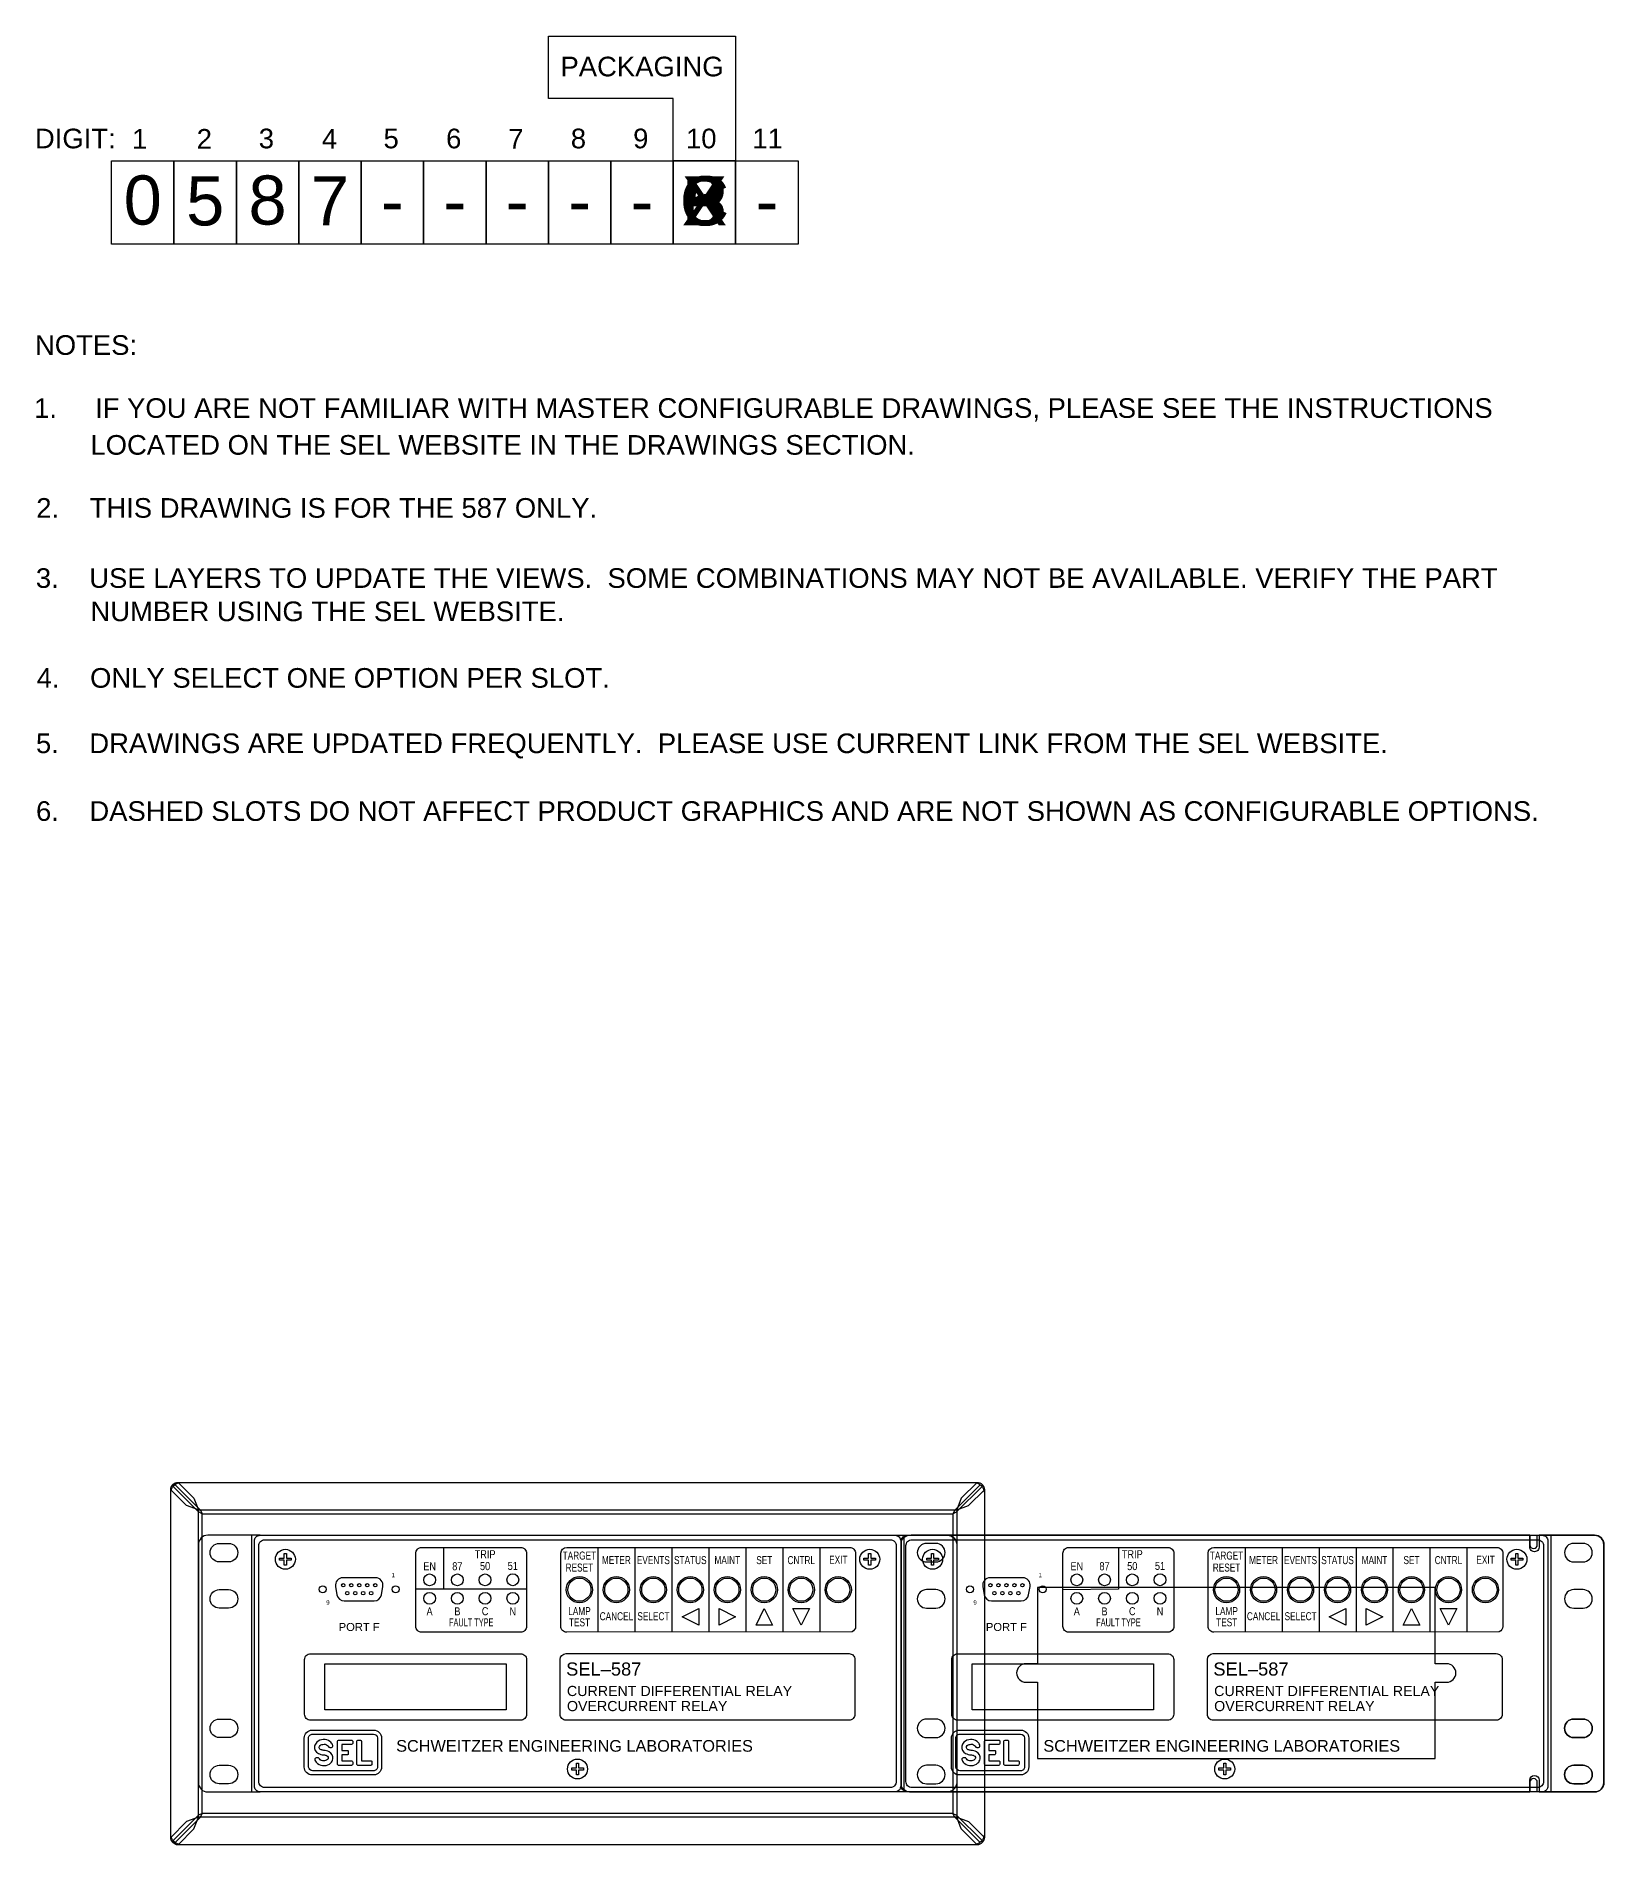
# Model space of a CAD drawing. Extents: x 1 to 47, y 1 to 35.
# Drawn here: x 0.99 to 22.18, y 10.55 to 35 of the extents above; entities that cross this region are included whole.
import ezdxf
from ezdxf.enums import TextEntityAlignment as Align

# ---------------------------------------------------------------- set-up
doc = ezdxf.new("R2010")
doc.units = 0
doc.header["$MEASUREMENT"] = 0
for name, color, linetype in [('1_0______PACKAGING_', 7, 'CONTINUOUS'), ('1_1__X___1__RACK_MOUNT', 7, 'CONTINUOUS'), ('1_2__P___2__RACK_MOUNT', 7, 'CONTINUOUS'), ('1_3__B___1__RACK_MOUNT_W_B', 7, 'CONTINUOUS'), ('1_4__C___1__RACK_MOUNT_W_C', 7, 'CONTINUOUS'), ('1_5__3___1__PANEL_MOUNT', 7, 'CONTINUOUS'), ('1_6__5___1__PROJECTION_PAN', 7, 'CONTINUOUS'), ('2_0______DWG_', 7, 'CONTINUOUS')]:
    doc.layers.add(name, color=color, linetype=linetype)
doc.styles.add('ARIAL', font='arial.ttf')
doc.styles.add('ARIAL_NARROW', font='ARIALN.TTF')

msp = doc.modelspace()

# ---------------------------------------------------------------- linework, layer by layer
at = {"layer": '1_0______PACKAGING_'}
msp.add_lwpolyline([(2.851, 32.187), (2.007, 32.187), (2.007, 33.313), (2.851, 33.313), (2.851, 32.187)], dxfattribs=at)
at = {"layer": '1_1__X___1__RACK_MOUNT'}
for points in [[(4.016, 14.735), (3.307, 14.735, 0.414214), (3.182, 14.61), (3.182, 11.39, 0.414214), (3.307, 11.265), (4.016, 11.265)], [(12.598, 14.735), (13.308, 14.735, -0.414214), (13.433, 14.61), (13.433, 11.39, -0.414214), (13.308, 11.265), (12.598, 11.265)]]:
    msp.add_lwpolyline(points, format="xyb", dxfattribs=at)
for points in [[(3.897, 14.735), (3.897, 11.265)], [(12.718, 14.735), (12.718, 11.265)]]:
    msp.add_lwpolyline(points, dxfattribs=at)
for points in [[(3.464, 14.625), (3.589, 14.625, -1), (3.589, 14.375), (3.464, 14.375, -1)], [(13.151, 14.625), (13.026, 14.625, 1), (13.026, 14.375), (13.151, 14.375, 1)], [(3.464, 14), (3.589, 14, -1), (3.589, 13.75), (3.464, 13.75, -1)], [(13.151, 14), (13.026, 14, 1), (13.026, 13.75), (13.151, 13.75, 1)], [(3.464, 12.25), (3.589, 12.25, -1), (3.589, 12), (3.464, 12, -1)], [(13.151, 12.25), (13.026, 12.25, 1), (13.026, 12), (13.151, 12, 1)], [(3.464, 11.625), (3.589, 11.625, -1), (3.589, 11.375), (3.464, 11.375, -1)], [(13.151, 11.625), (13.026, 11.625, 1), (13.026, 11.375), (13.151, 11.375, 1)]]:
    msp.add_lwpolyline(points, format="xyb", close=True, dxfattribs=at)
at = {"layer": '1_2__P___2__RACK_MOUNT'}
for points in [[(4.016, 14.735), (3.307, 14.735, 0.414214), (3.182, 14.61), (3.182, 11.39, 0.414214), (3.307, 11.265), (4.016, 11.265)], [(21.348, 14.735), (22.058, 14.735, -0.414214), (22.183, 14.61), (22.183, 11.39, -0.414214), (22.058, 11.265), (21.348, 11.265)]]:
    msp.add_lwpolyline(points, format="xyb", dxfattribs=at)
for points in [[(3.897, 14.735), (3.897, 11.265)], [(21.467, 14.735), (21.467, 11.265)], [(15.62, 14.571), (15.62, 14.007), (14.87, 13.997)], [(17.332, 14.571), (17.332, 13.423)], [(17.332, 14.571), (17.332, 13.423)], [(17.832, 14.571), (17.832, 13.423)], [(17.832, 14.571), (17.832, 13.423)], [(18.332, 14.571), (18.332, 13.423)], [(18.332, 14.571), (18.332, 13.423)], [(18.832, 14.571), (18.832, 13.423)], [(18.832, 14.571), (18.832, 13.423)], [(19.332, 14.571), (19.332, 13.423)], [(19.332, 14.571), (19.332, 13.423)], [(19.832, 14.571), (19.832, 13.423)], [(19.832, 14.571), (19.832, 13.423)], [(20.332, 14.571), (20.332, 13.423)], [(20.332, 14.571), (20.332, 13.423)]]:
    msp.add_lwpolyline(points, dxfattribs=at)
for points in [[(12.766, 14.735), (21.348, 14.735, -0.414214), (21.427, 14.656), (21.427, 11.344, -0.414214), (21.348, 11.265), (12.766, 11.265, -0.414214), (12.687, 11.344), (12.687, 14.656, -0.414214)], [(12.827, 14.675), (21.287, 14.675, -0.414214), (21.367, 14.595), (21.367, 11.405, -0.414214), (21.287, 11.325), (12.827, 11.325, -0.414214), (12.747, 11.405), (12.747, 14.595, -0.414214)], [(3.464, 14.625), (3.589, 14.625, -1), (3.589, 14.375), (3.464, 14.375, -1)], [(14.949, 14.571), (16.289, 14.571, -0.414214), (16.369, 14.491), (16.369, 13.503, -0.414214), (16.289, 13.423), (14.949, 13.423, -0.414214), (14.869, 13.503), (14.869, 14.491, -0.414214)], [(16.912, 14.571), (20.737, 14.571, -0.414214), (20.817, 14.491), (20.817, 13.503, -0.301328), (20.768, 13.429), (16.912, 13.423, -0.41517), (16.832, 13.503), (16.832, 14.491, -0.414212)], [(21.901, 14.625), (21.776, 14.625, 1), (21.776, 14.375), (21.901, 14.375, 1)], [(3.464, 14), (3.589, 14, -1), (3.589, 13.75), (3.464, 13.75, -1)], [(13.884, 14.16), (13.884, 14.16, 0.466307), (13.786, 14.042), (13.805, 13.931, 0.36397), (13.904, 13.849), (14.307, 13.849), (14.307, 13.849, 0.36397), (14.406, 13.931), (14.425, 14.042, 0.466307), (14.327, 14.16)], [(21.901, 14), (21.776, 14, 1), (21.776, 13.75), (21.901, 13.75, 1)], [(13.447, 13.134), (16.287, 13.134, -0.414214), (16.367, 13.054), (16.367, 12.315, -0.414214), (16.287, 12.235), (13.447, 12.235, -0.414214), (13.367, 12.315), (13.367, 13.054, -0.414214)], [(16.902, 13.135), (20.728, 13.135, -0.414214), (20.808, 13.055), (20.808, 12.315, -0.414214), (20.728, 12.235), (16.902, 12.235, -0.414215), (16.822, 12.315), (16.822, 13.055, -0.414212)], [(3.464, 12.25), (3.589, 12.25, -1), (3.589, 12), (3.464, 12, -1)], [(21.901, 12.25), (21.776, 12.25, 1), (21.776, 12), (21.901, 12, 1)], [(13.468, 12.101), (14.302, 12.101, -0.41811), (14.407, 11.995), (14.407, 11.603, -0.404471), (14.302, 11.494), (13.468, 11.494, -0.41811), (13.363, 11.601), (13.363, 11.993, -0.404471)], [(13.476, 12.046), (14.297, 12.046, -0.378768), (14.352, 11.997), (14.352, 11.602, -0.441125), (14.297, 11.552), (13.476, 11.552, -0.378768), (13.421, 11.601), (13.421, 11.995, -0.441125)], [(13.62, 11.972, 0.192116), (13.531, 11.937, 0.12608), (13.503, 11.883, 0.336344), (13.553, 11.786, 0.087668), (13.625, 11.766, -0.022201), (13.646, 11.763, -0.039737), (13.662, 11.758, -0.23043), (13.687, 11.733, -0.182747), (13.685, 11.712, -0.221111), (13.637, 11.686, -0.058363), (13.607, 11.685, -0.13415), (13.576, 11.701, 0.006668), (13.559, 11.722, 0.085557), (13.555, 11.724, 0.231613), (13.513, 11.721, 0.170757), (13.505, 11.711, 0.118457), (13.507, 11.694, 0.153081), (13.543, 11.648, 0.186266), (13.632, 11.622, 0.192116), (13.721, 11.657, 0.12608), (13.749, 11.711, 0.336344), (13.699, 11.807, 0.087668), (13.627, 11.827, -0.022201), (13.606, 11.831, -0.039737), (13.59, 11.835, -0.23043), (13.564, 11.861, -0.182747), (13.567, 11.881, -0.221111), (13.615, 11.908, -0.058363), (13.645, 11.909, -0.13415), (13.676, 11.893, 0.006668), (13.693, 11.872, 0.085557), (13.697, 11.869, 0.231613), (13.739, 11.872, 0.170757), (13.747, 11.883, 0.118457), (13.745, 11.9, 0.153081), (13.709, 11.946, 0.186266)], [(13.827, 11.967), (14.001, 11.967, -0.424366), (14.017, 11.951), (14.017, 11.922, -0.404134), (14.001, 11.906), (13.87, 11.906), (13.87, 11.826), (13.947, 11.826, -0.477137), (13.958, 11.812), (13.958, 11.779, -0.353971), (13.947, 11.765), (13.87, 11.765), (13.87, 11.685), (14.001, 11.685, -0.424366), (14.017, 11.669), (14.017, 11.641, -0.404134), (14.001, 11.624), (13.827, 11.624, -0.432614), (13.811, 11.642), (13.811, 11.95, -0.396049)], [(14.088, 11.967), (14.118, 11.967, -0.432614), (14.135, 11.95), (14.135, 11.685), (14.263, 11.685, -0.424366), (14.278, 11.669), (14.278, 11.641, -0.404134), (14.263, 11.624), (14.088, 11.624, -0.432614), (14.072, 11.642), (14.072, 11.95, -0.396049)], [(3.464, 11.625), (3.589, 11.625, -1), (3.589, 11.375), (3.464, 11.375, -1)], [(21.901, 11.625), (21.776, 11.625, 1), (21.776, 11.375), (21.901, 11.375, 1)]]:
    msp.add_lwpolyline(points, format="xyb", close=True, dxfattribs=at)
for points in [[(13.187, 14.424), (13.187, 14.396), (13.121, 14.396), (13.121, 14.33), (13.093, 14.33), (13.093, 14.396), (13.028, 14.396), (13.028, 14.424), (13.093, 14.424), (13.093, 14.489), (13.121, 14.489), (13.121, 14.424)], [(21.087, 14.424), (21.087, 14.396), (21.021, 14.396), (21.021, 14.33), (20.993, 14.33), (20.993, 14.396), (20.928, 14.396), (20.928, 14.424), (20.993, 14.424), (20.993, 14.489), (21.021, 14.489), (21.021, 14.424)], [(18.695, 13.746), (18.695, 13.521), (18.47, 13.633)], [(18.97, 13.746), (19.195, 13.633), (18.97, 13.521)], [(19.47, 13.521), (19.582, 13.746), (19.695, 13.521)], [(19.97, 13.746), (20.195, 13.746), (20.082, 13.521)], [(13.642, 12.995), (16.092, 12.995), (16.092, 12.375), (13.642, 12.375)], [(17.137, 11.589), (17.137, 11.561), (17.071, 11.561), (17.071, 11.495), (17.043, 11.495), (17.043, 11.561), (16.978, 11.561), (16.978, 11.589), (17.043, 11.589), (17.043, 11.654), (17.071, 11.654), (17.071, 11.589)]]:
    msp.add_lwpolyline(points, close=True, dxfattribs=at)
for centre, radius in [((13.107, 14.41), 0.135), ((21.007, 14.41), 0.135), ((15.057, 14.132), 0.08), ((15.432, 14.132), 0.08), ((15.807, 14.132), 0.08), ((16.182, 14.133), 0.08), ((13.613, 14.004), 0.047), ((13.89, 14.06), 0.0225), ((13.943, 13.952), 0.0225), ((13.998, 14.06), 0.0225), ((14.051, 13.952), 0.0225), ((14.106, 14.06), 0.0225), ((14.159, 13.952), 0.0225), ((14.214, 14.06), 0.0225), ((14.267, 13.952), 0.0225), ((14.322, 14.06), 0.0225), ((14.597, 14.004), 0.047), ((15.057, 13.882), 0.08), ((15.432, 13.882), 0.08), ((15.807, 13.882), 0.08), ((16.182, 13.883), 0.08), ((17.082, 13.999), 0.177), ((17.082, 13.999), 0.157), ((17.582, 13.999), 0.177), ((17.582, 13.999), 0.157), ((18.082, 13.999), 0.177), ((18.082, 13.999), 0.157), ((18.582, 13.999), 0.177), ((18.582, 13.999), 0.157), ((19.082, 13.999), 0.177), ((19.082, 13.999), 0.157), ((19.582, 13.999), 0.177), ((19.582, 13.999), 0.157), ((20.082, 13.999), 0.177), ((20.082, 13.999), 0.157), ((20.582, 13.999), 0.177), ((20.582, 13.999), 0.157), ((17.057, 11.575), 0.135)]:
    msp.add_circle(centre, radius, dxfattribs=at)
at = {"layer": '1_3__B___1__RACK_MOUNT_W_B'}
for points in [[(4.016, 14.735), (3.307, 14.735, 0.414214), (3.182, 14.61), (3.182, 11.39, 0.414214), (3.307, 11.265), (4.016, 11.265)], [(12.676, 14.67, -0.265914), (12.788, 14.735), (21.183, 14.735), (21.183, 14.605, 1), (21.283, 14.605), (21.283, 14.735), (22.058, 14.735, -0.414214), (22.183, 14.61), (22.183, 11.39, -0.414214), (22.058, 11.265), (21.283, 11.265), (21.283, 11.395, 1), (21.183, 11.395), (21.183, 11.265), (12.789, 11.265, -0.26691), (12.676, 11.33)]]:
    msp.add_lwpolyline(points, format="xyb", dxfattribs=at)
msp.add_lwpolyline([(3.897, 14.735), (3.897, 11.265)], dxfattribs=at)
for points in [[(3.464, 14.625), (3.589, 14.625, -1), (3.589, 14.375), (3.464, 14.375, -1)], [(21.901, 14.625), (21.776, 14.625, 1), (21.776, 14.375), (21.901, 14.375, 1)], [(3.464, 14), (3.589, 14, -1), (3.589, 13.75), (3.464, 13.75, -1)], [(21.901, 14), (21.776, 14, 1), (21.776, 13.75), (21.901, 13.75, 1)], [(3.464, 12.25), (3.589, 12.25, -1), (3.589, 12), (3.464, 12, -1)], [(21.901, 12.25), (21.776, 12.25, 1), (21.776, 12), (21.901, 12, 1)], [(3.464, 11.625), (3.589, 11.625, -1), (3.589, 11.375), (3.464, 11.375, -1)], [(21.901, 11.625), (21.776, 11.625, 1), (21.776, 11.375), (21.901, 11.375, 1)]]:
    msp.add_lwpolyline(points, format="xyb", close=True, dxfattribs=at)
at = {"layer": '1_4__C___1__RACK_MOUNT_W_C'}
for points in [[(4.016, 14.735), (3.307, 14.735, 0.414214), (3.182, 14.61), (3.182, 11.39, 0.414214), (3.307, 11.265), (4.016, 11.265)], [(12.677, 11.348, 0.274587), (12.818, 11.265), (21.182, 11.265), (21.182, 11.426, -1), (21.307, 11.426), (21.307, 11.265), (22.057, 11.265, 0.414214), (22.182, 11.39), (22.182, 14.61, 0.414214), (22.057, 14.735), (21.307, 14.735), (21.307, 14.574, -1.008033), (21.182, 14.575), (21.182, 14.735), (12.818, 14.735, 0.274587), (12.677, 14.652)]]:
    msp.add_lwpolyline(points, format="xyb", dxfattribs=at)
msp.add_lwpolyline([(3.897, 14.735), (3.897, 11.265)], dxfattribs=at)
for points in [[(3.464, 14.625), (3.589, 14.625, -1), (3.589, 14.375), (3.464, 14.375, -1)], [(21.776, 14.625, 1), (21.776, 14.375), (21.901, 14.375, 1), (21.901, 14.625)], [(3.464, 14), (3.589, 14, -1), (3.589, 13.75), (3.464, 13.75, -1)], [(19.901, 12.748), (20.057, 12.748, 1), (20.057, 12.998), (19.901, 12.998), (19.901, 14.03), (14.525, 14.03), (14.525, 12.998), (14.369, 12.998, 1), (14.369, 12.748), (14.525, 12.748), (14.525, 11.716), (19.901, 11.716)], [(21.776, 14, 1), (21.776, 13.75), (21.901, 13.75, 1), (21.901, 14)], [(3.464, 12.25), (3.589, 12.25, -1), (3.589, 12), (3.464, 12, -1)], [(21.776, 12, -1), (21.776, 12.25), (21.901, 12.25, -1), (21.901, 12)], [(3.464, 11.625), (3.589, 11.625, -1), (3.589, 11.375), (3.464, 11.375, -1)], [(21.776, 11.375, -1), (21.776, 11.625), (21.901, 11.625, -1), (21.901, 11.375)]]:
    msp.add_lwpolyline(points, format="xyb", close=True, dxfattribs=at)
at = {"layer": '1_5__3___1__PANEL_MOUNT'}
msp.add_lwpolyline([(2.957, 15.45), (13.657, 15.45, -0.414214), (13.807, 15.3), (13.807, 10.7, -0.414214), (13.657, 10.55), (2.957, 10.55, -0.414279), (2.807, 10.7), (2.807, 15.3, -0.414084)], format="xyb", close=True, dxfattribs=at)
for points in [[(2.865, 15.418), (3.208, 15.075), (3.233, 15.025), (3.183, 15.05), (2.839, 15.392)], [(13.75, 15.418), (13.407, 15.075), (13.382, 15.025), (13.432, 15.05), (13.776, 15.392)], [(2.865, 10.582), (3.208, 10.925), (3.233, 10.975), (3.183, 10.95), (2.839, 10.608)], [(13.75, 10.582), (13.407, 10.925), (13.382, 10.975), (13.432, 10.95), (13.776, 10.608)]]:
    msp.add_lwpolyline(points, dxfattribs=at)
msp.add_lwpolyline([(3.233, 15.025), (13.382, 15.025), (13.382, 10.975), (3.233, 10.975)], close=True, dxfattribs=at)
at = {"layer": '1_6__5___1__PROJECTION_PAN'}
msp.add_lwpolyline([(2.907, 15.45), (13.708, 15.45, -0.41449), (13.807, 15.35), (13.807, 10.65, -0.41449), (13.708, 10.55), (2.907, 10.55, -0.414214), (2.807, 10.65), (2.807, 15.35, -0.414214)], format="xyb", close=True, dxfattribs=at)
for points in [[(2.907, 15.45), (3.121, 15.236), (3.181, 15.077), (3.021, 15.136), (2.807, 15.35)], [(13.708, 15.45), (13.494, 15.236), (13.434, 15.077), (13.594, 15.136), (13.807, 15.35)], [(2.907, 10.55), (3.121, 10.764), (3.181, 10.923), (3.021, 10.864), (2.807, 10.65)], [(13.708, 10.55), (13.494, 10.764), (13.434, 10.923), (13.594, 10.864), (13.807, 10.65)]]:
    msp.add_lwpolyline(points, dxfattribs=at)
msp.add_lwpolyline([(3.181, 15.077), (13.434, 15.077), (13.434, 10.923), (3.181, 10.923)], close=True, dxfattribs=at)
at = {"layer": '2_0______DWG_'}
for points in [[(9.601, 34.156), (7.913, 34.156), (7.913, 35), (10.445, 35), (10.445, 33.313), (9.601, 33.313), (9.601, 34.156)], [(2.851, 32.187), (2.007, 32.187), (2.007, 33.313), (2.851, 33.313), (2.851, 32.187)], [(3.695, 32.187), (2.851, 32.187), (2.851, 33.313), (3.695, 33.313), (3.695, 32.187)], [(4.538, 32.187), (3.695, 32.187), (3.695, 33.313), (4.538, 33.313), (4.538, 32.187)], [(5.382, 32.187), (4.538, 32.187), (4.538, 33.313), (5.382, 33.313), (5.382, 32.187)], [(6.226, 32.187), (5.382, 32.187), (5.382, 33.313), (6.226, 33.313), (6.226, 32.187)], [(7.07, 32.187), (6.226, 32.187), (6.226, 33.313), (7.07, 33.313), (7.07, 32.187)], [(7.913, 32.187), (7.07, 32.187), (7.07, 33.313), (7.913, 33.313), (7.913, 32.187)], [(8.757, 32.188), (7.913, 32.188), (7.913, 33.313), (8.757, 33.313), (8.757, 32.188)], [(9.601, 32.187), (8.757, 32.187), (8.757, 33.313), (9.601, 33.313), (9.601, 32.187)], [(10.445, 32.187), (9.601, 32.187), (9.601, 33.313), (10.445, 33.313), (10.445, 32.187)], [(11.288, 32.187), (10.445, 32.187), (10.445, 33.313), (11.288, 33.313), (11.288, 32.187)], [(6.495, 14.571), (6.495, 14.007)], [(8.582, 14.571), (8.582, 13.423)], [(8.582, 14.571), (8.582, 13.423)], [(9.082, 14.571), (9.082, 13.423)], [(9.082, 14.571), (9.082, 13.423)], [(9.582, 14.571), (9.582, 13.423)], [(9.582, 14.571), (9.582, 13.423)], [(10.082, 14.571), (10.082, 13.423)], [(10.082, 14.571), (10.082, 13.423)], [(10.582, 14.571), (10.582, 13.423)], [(10.582, 14.571), (10.582, 13.423)], [(11.082, 14.571), (11.082, 13.423)], [(11.082, 14.571), (11.082, 13.423)], [(11.582, 14.571), (11.582, 13.423)], [(11.582, 14.571), (11.582, 13.423)], [(7.619, 14.007), (6.119, 14.007)]]:
    msp.add_lwpolyline(points, dxfattribs=at)
for points in [[(4.016, 14.735), (12.598, 14.735, -0.414214), (12.677, 14.656), (12.677, 11.344, -0.414214), (12.598, 11.265), (4.016, 11.265, -0.414214), (3.938, 11.344), (3.938, 14.656, -0.414214)], [(4.077, 14.675), (12.537, 14.675, -0.414214), (12.617, 14.595), (12.617, 11.405, -0.414214), (12.537, 11.325), (4.077, 11.325, -0.414214), (3.997, 11.405), (3.997, 14.595, -0.414214)], [(6.199, 14.571), (7.539, 14.571, -0.414214), (7.619, 14.491), (7.619, 13.503, -0.414214), (7.539, 13.423), (6.199, 13.423, -0.414214), (6.119, 13.503), (6.119, 14.491, -0.414214)], [(8.162, 14.571), (11.987, 14.571, -0.414214), (12.067, 14.491), (12.067, 13.503, -0.301328), (12.018, 13.429), (8.162, 13.423, -0.41517), (8.082, 13.503), (8.082, 14.491, -0.414212)], [(5.134, 14.16), (5.134, 14.16, 0.466307), (5.036, 14.042), (5.055, 13.931, 0.36397), (5.154, 13.849), (5.557, 13.849), (5.557, 13.849, 0.36397), (5.656, 13.931), (5.675, 14.042, 0.466307), (5.577, 14.16)], [(4.697, 13.134), (7.537, 13.134, -0.414214), (7.617, 13.054), (7.617, 12.315, -0.414214), (7.537, 12.235), (4.697, 12.235, -0.414214), (4.617, 12.315), (4.617, 13.054, -0.414214)], [(8.152, 13.135), (11.978, 13.135, -0.414214), (12.058, 13.055), (12.058, 12.315, -0.414214), (11.978, 12.235), (8.152, 12.235, -0.414215), (8.072, 12.315), (8.072, 13.055, -0.414212)], [(4.718, 12.101), (5.552, 12.101, -0.41811), (5.657, 11.995), (5.657, 11.603, -0.404471), (5.552, 11.494), (4.718, 11.494, -0.41811), (4.613, 11.601), (4.613, 11.993, -0.404471)], [(4.726, 12.046), (5.547, 12.046, -0.378768), (5.602, 11.997), (5.602, 11.602, -0.441125), (5.547, 11.552), (4.726, 11.552, -0.378768), (4.671, 11.601), (4.671, 11.995, -0.441125)], [(4.87, 11.972, 0.192116), (4.781, 11.937, 0.12608), (4.753, 11.883, 0.336344), (4.803, 11.786, 0.087668), (4.875, 11.766, -0.022201), (4.896, 11.763, -0.039737), (4.912, 11.758, -0.23043), (4.937, 11.733, -0.182747), (4.935, 11.712, -0.221111), (4.887, 11.686, -0.058363), (4.857, 11.685, -0.13415), (4.826, 11.701, 0.006668), (4.809, 11.722, 0.085557), (4.805, 11.724, 0.231613), (4.763, 11.721, 0.170757), (4.755, 11.711, 0.118457), (4.757, 11.694, 0.153081), (4.793, 11.648, 0.186266), (4.882, 11.622, 0.192116), (4.971, 11.657, 0.12608), (4.999, 11.711, 0.336344), (4.949, 11.807, 0.087668), (4.877, 11.827, -0.022201), (4.856, 11.831, -0.039737), (4.84, 11.835, -0.23043), (4.814, 11.861, -0.182747), (4.817, 11.881, -0.221111), (4.865, 11.908, -0.058363), (4.895, 11.909, -0.13415), (4.926, 11.893, 0.006668), (4.943, 11.872, 0.085557), (4.947, 11.869, 0.231613), (4.989, 11.872, 0.170757), (4.997, 11.883, 0.118457), (4.995, 11.9, 0.153081), (4.959, 11.946, 0.186266)], [(5.077, 11.967), (5.251, 11.967, -0.424366), (5.267, 11.951), (5.267, 11.922, -0.404134), (5.251, 11.906), (5.12, 11.906), (5.12, 11.826), (5.197, 11.826, -0.477137), (5.208, 11.812), (5.208, 11.779, -0.353971), (5.197, 11.765), (5.12, 11.765), (5.12, 11.685), (5.251, 11.685, -0.424366), (5.267, 11.669), (5.267, 11.641, -0.404134), (5.251, 11.624), (5.077, 11.624, -0.432614), (5.061, 11.642), (5.061, 11.95, -0.396049)], [(5.338, 11.967), (5.368, 11.967, -0.432614), (5.385, 11.95), (5.385, 11.685), (5.513, 11.685, -0.424366), (5.528, 11.669), (5.528, 11.641, -0.404134), (5.513, 11.624), (5.338, 11.624, -0.432614), (5.322, 11.642), (5.322, 11.95, -0.396049)]]:
    msp.add_lwpolyline(points, format="xyb", close=True, dxfattribs=at)
for points in [[(4.437, 14.424), (4.437, 14.396), (4.371, 14.396), (4.371, 14.33), (4.343, 14.33), (4.343, 14.396), (4.278, 14.396), (4.278, 14.424), (4.343, 14.424), (4.343, 14.489), (4.371, 14.489), (4.371, 14.424)], [(12.337, 14.424), (12.337, 14.396), (12.271, 14.396), (12.271, 14.33), (12.243, 14.33), (12.243, 14.396), (12.178, 14.396), (12.178, 14.424), (12.243, 14.424), (12.243, 14.489), (12.271, 14.489), (12.271, 14.424)], [(9.945, 13.746), (9.945, 13.521), (9.72, 13.633)], [(10.22, 13.746), (10.445, 13.633), (10.22, 13.521)], [(10.72, 13.521), (10.832, 13.746), (10.945, 13.521)], [(11.22, 13.746), (11.445, 13.746), (11.332, 13.521)], [(4.892, 12.995), (7.342, 12.995), (7.342, 12.375), (4.892, 12.375)], [(8.387, 11.589), (8.387, 11.561), (8.321, 11.561), (8.321, 11.495), (8.293, 11.495), (8.293, 11.561), (8.228, 11.561), (8.228, 11.589), (8.293, 11.589), (8.293, 11.654), (8.321, 11.654), (8.321, 11.589)]]:
    msp.add_lwpolyline(points, close=True, dxfattribs=at)
for centre, radius in [((4.357, 14.41), 0.135), ((12.258, 14.41), 0.135), ((6.307, 14.132), 0.08), ((6.682, 14.132), 0.08), ((7.057, 14.132), 0.08), ((7.432, 14.133), 0.08), ((4.863, 14.004), 0.047), ((5.14, 14.06), 0.0225), ((5.193, 13.952), 0.0225), ((5.248, 14.06), 0.0225), ((5.301, 13.952), 0.0225), ((5.356, 14.06), 0.0225), ((5.409, 13.952), 0.0225), ((5.464, 14.06), 0.0225), ((5.517, 13.952), 0.0225), ((5.572, 14.06), 0.0225), ((5.847, 14.004), 0.047), ((6.307, 13.882), 0.08), ((6.682, 13.882), 0.08), ((7.057, 13.882), 0.08), ((7.432, 13.883), 0.08), ((8.332, 13.999), 0.177), ((8.332, 13.999), 0.157), ((8.832, 13.999), 0.177), ((8.832, 13.999), 0.157), ((9.332, 13.999), 0.177), ((9.332, 13.999), 0.157), ((9.832, 13.999), 0.177), ((9.832, 13.999), 0.157), ((10.332, 13.999), 0.177), ((10.332, 13.999), 0.157), ((10.832, 13.999), 0.177), ((10.832, 13.999), 0.157), ((11.332, 13.999), 0.177), ((11.332, 13.999), 0.157), ((11.832, 13.999), 0.177), ((11.832, 13.999), 0.157), ((8.307, 11.575), 0.135)]:
    msp.add_circle(centre, radius, dxfattribs=at)

# ---------------------------------------------------------------- texts
at = {"layer": '1_1__X___1__RACK_MOUNT', "style": 'ARIAL'}
msp.add_text('X', height=0.664, dxfattribs=at).set_placement((10.023, 32.442), align=Align.CENTER)
at = {"layer": '1_2__P___2__RACK_MOUNT'}
for s, height, style, p in [('P', 0.664, 'ARIAL', (10.023, 32.442)), ('TRIP', 0.1082, 'ARIAL_NARROW', (15.807, 14.425)), ('EN', 0.1082, 'ARIAL_NARROW', (15.057, 14.262)), ('87', 0.1082, 'ARIAL_NARROW', (15.432, 14.262)), ('50', 0.1082, 'ARIAL_NARROW', (15.807, 14.264)), ('51', 0.1082, 'ARIAL_NARROW', (16.182, 14.267)), ('A', 0.108, 'ARIAL_NARROW', (15.057, 13.652)), ('B', 0.108, 'ARIAL_NARROW', (15.432, 13.652)), ('C', 0.108, 'ARIAL_NARROW', (15.807, 13.654)), ('N', 0.108, 'ARIAL_NARROW', (16.182, 13.652))]:
    msp.add_text(s, height=height, dxfattribs=dict(at, style=style)).set_placement(p, align=Align.CENTER)
at = {"layer": '1_2__P___2__RACK_MOUNT', "style": 'ARIAL_NARROW'}
for s, width, p in [('TARGET', 0.9, (17.082, 14.406)), ('METER', 0.9, (17.582, 14.346)), ('EVENTS', 0.9, (18.082, 14.345)), ('STATUS', 0.9, (18.582, 14.345)), ('MAINT', 0.9, (19.082, 14.346)), ('SET', 0.9, (19.582, 14.345)), ('CNTRL', 0.9, (20.082, 14.345)), ('EXIT', 0.9, (20.583, 14.349)), ('RESET', 0.9, (17.082, 14.244)), ('LAMP', 0.9, (17.083, 13.655)), ('CANCEL', 0.9, (17.583, 13.586)), ('SELECT', 0.9, (18.083, 13.586)), ('FAULT TYPE', 0.8, (15.62, 13.503)), ('TEST', 0.9, (17.084, 13.504))]:
    msp.add_text(s, height=0.1082, dxfattribs=dict(at, width=width)).set_placement(p, align=Align.CENTER)
at = {"layer": '1_2__P___2__RACK_MOUNT', "style": 'ARIAL'}
for s, height, p in [('1', 0.059, (14.542, 14.167)), ('9', 0.059, (13.659, 13.795)), ('PORT F', 0.1082, (13.828, 13.441)), ('SEL–587', 0.177, (16.903, 12.838)), ('OVERCURRENT RELAY', 0.13767, (16.914, 12.357)), ('CURRENT DIFFERENTIAL RELAY', 0.13767, (16.914, 12.561)), ('SCHWEITZER ENGINEERING LABORATORIES', 0.15733, (14.605, 11.809))]:
    msp.add_text(s, height=height, dxfattribs=at).set_placement(p)
at = {"layer": '1_3__B___1__RACK_MOUNT_W_B', "style": 'ARIAL'}
msp.add_text('B', height=0.664, dxfattribs=at).set_placement((10.023, 32.442), align=Align.CENTER)
at = {"layer": '1_4__C___1__RACK_MOUNT_W_C', "style": 'ARIAL'}
msp.add_text('C', height=0.664, dxfattribs=at).set_placement((10.023, 32.442), align=Align.CENTER)
at = {"layer": '1_5__3___1__PANEL_MOUNT', "style": 'ARIAL'}
msp.add_text('3', height=0.664, dxfattribs=at).set_placement((10.023, 32.442), align=Align.CENTER)
at = {"layer": '1_6__5___1__PROJECTION_PAN', "style": 'ARIAL'}
msp.add_text('5', height=0.664, dxfattribs=at).set_placement((10.023, 32.442), align=Align.CENTER)
at = {"layer": '2_0______DWG_'}
for s, height, style, p in [('PACKAGING', 0.2655, 'ARIAL', (9.179, 34.457)), ('0', 0.664, 'ARIAL', (2.429, 32.453)), ('5', 0.664, 'ARIAL', (3.273, 32.442)), ('8', 0.664, 'ARIAL', (4.116, 32.453)), ('7', 0.664, 'ARIAL', (4.96, 32.442)), ('-', 0.664, 'ARIAL', (5.804, 32.442)), ('-', 0.664, 'ARIAL', (6.648, 32.442)), ('-', 0.664, 'ARIAL', (7.491, 32.442)), ('-', 0.664, 'ARIAL', (8.335, 32.442)), ('-', 0.664, 'ARIAL', (9.179, 32.442)), ('-', 0.664, 'ARIAL', (10.867, 32.442)), ('TRIP', 0.1082, 'ARIAL_NARROW', (7.057, 14.425)), ('EN', 0.1082, 'ARIAL_NARROW', (6.307, 14.262)), ('87', 0.1082, 'ARIAL_NARROW', (6.682, 14.262)), ('50', 0.1082, 'ARIAL_NARROW', (7.057, 14.264)), ('51', 0.1082, 'ARIAL_NARROW', (7.432, 14.267)), ('A', 0.108, 'ARIAL_NARROW', (6.307, 13.652)), ('B', 0.108, 'ARIAL_NARROW', (6.682, 13.652)), ('C', 0.108, 'ARIAL_NARROW', (7.057, 13.654)), ('N', 0.108, 'ARIAL_NARROW', (7.432, 13.652))]:
    msp.add_text(s, height=height, dxfattribs=dict(at, style=style)).set_placement(p, align=Align.CENTER)
at = {"layer": '2_0______DWG_', "style": 'ARIAL'}
for s, height, p in [('DIGIT:', 0.2655, (0.971, 33.484)), ('1', 0.266, (2.284, 33.479)), ('2', 0.266, (3.158, 33.479)), ('3', 0.266, (3.997, 33.484)), ('4', 0.266, (4.851, 33.479)), ('5', 0.266, (5.684, 33.484)), ('6', 0.266, (6.53, 33.484)), ('7', 0.266, (7.37, 33.479)), ('8', 0.266, (8.216, 33.484)), ('9', 0.266, (9.059, 33.484)), ('10', 0.2655, (9.774, 33.484)), ('11', 0.2655, (10.67, 33.484)), ('NOTES:', 0.2655, (0.972, 30.692)), ('1.     IF YOU ARE NOT FAMILIAR WITH MASTER CONFIGURABLE DRAWINGS, PLEASE SEE THE INSTRUCTIONS', 0.2655, (0.96, 29.84)), ('       LOCATED ON THE SEL WEBSITE IN THE DRAWINGS SECTION.', 0.2655, (1, 29.342)), ('2.    THIS DRAWING IS FOR THE 587 ONLY.', 0.2655, (0.989, 28.49)), ('3.    USE LAYERS TO UPDATE THE VIEWS.  SOME COMBINATIONS MAY NOT BE AVAILABLE. VERIFY THE PART', 0.2655, (0.984, 27.542)), ('       NUMBER USING THE SEL WEBSITE.', 0.2655, (1, 27.092)), ('4.    ONLY SELECT ONE OPTION PER SLOT.', 0.2655, (0.995, 26.192)), ('5.    DRAWINGS ARE UPDATED FREQUENTLY.  PLEASE USE CURRENT LINK FROM THE SEL WEBSITE.', 0.2655, (0.985, 25.308)), ('6.    DASHED SLOTS DO NOT AFFECT PRODUCT GRAPHICS AND ARE NOT SHOWN AS CONFIGURABLE OPTIONS.', 0.2655, (0.986, 24.392)), ('1', 0.059, (5.792, 14.167)), ('9', 0.059, (4.909, 13.795)), ('PORT F', 0.1082, (5.078, 13.441)), ('SEL–587', 0.177, (8.153, 12.838)), ('OVERCURRENT RELAY', 0.13767, (8.164, 12.357)), ('CURRENT DIFFERENTIAL RELAY', 0.13767, (8.164, 12.561)), ('SCHWEITZER ENGINEERING LABORATORIES', 0.15733, (5.855, 11.809))]:
    msp.add_text(s, height=height, dxfattribs=at).set_placement(p)
at = {"layer": '2_0______DWG_', "style": 'ARIAL_NARROW'}
for s, width, p in [('TARGET', 0.9, (8.332, 14.406)), ('METER', 0.9, (8.832, 14.346)), ('EVENTS', 0.9, (9.332, 14.345)), ('STATUS', 0.9, (9.832, 14.345)), ('MAINT', 0.9, (10.332, 14.346)), ('SET', 0.9, (10.832, 14.345)), ('CNTRL', 0.9, (11.332, 14.345)), ('EXIT', 0.9, (11.833, 14.349)), ('RESET', 0.9, (8.332, 14.244)), ('LAMP', 0.9, (8.333, 13.655)), ('CANCEL', 0.9, (8.833, 13.586)), ('SELECT', 0.9, (9.333, 13.586)), ('FAULT TYPE', 0.8, (6.87, 13.503)), ('TEST', 0.9, (8.334, 13.504))]:
    msp.add_text(s, height=0.1082, dxfattribs=dict(at, width=width)).set_placement(p, align=Align.CENTER)

doc.saveas('drawing.dxf')
